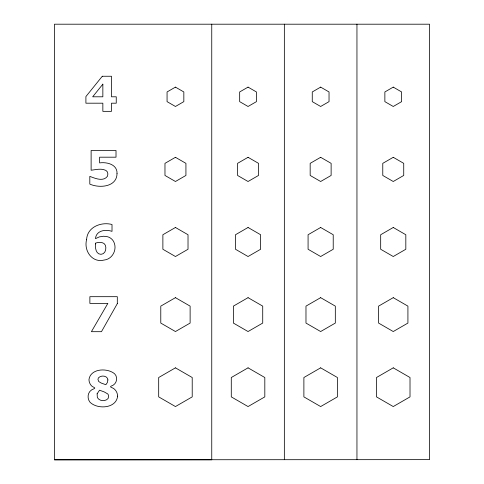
<?xml version="1.0" encoding="UTF-8"?>
<svg xmlns="http://www.w3.org/2000/svg" width="484" height="484" viewBox="0 0 484 484"><rect width="100%" height="100%" fill="white"/><g stroke="black" fill="none" stroke-linecap="round" stroke-linejoin="round"><path stroke-width="0.73" d="M54.45 459.8L429.55 459.637L429.55 24.2L54.45 24.2L54.45 459.8L211.75 459.8L211.75 24.2M356.95 24.2L356.95 459.637M284.35 24.2L284.35 459.637M95.39 243.948C95.233 247.893 95.759 254.197 100.962 254.336C105.409 254.167 106.655 248.788 105.379 245.249L104.018 243.5C101.422 241.909 98.179 242.206 95.415 243.174L95.39 243.948M86.606 239.598C83.623 250.531 92.008 263.175 104.084 260.053C112.572 259.249 117.455 249.333 113.794 241.879A9.813 9.813 0 0 0 107.418 236.706L103.618 236.234L99.28 236.906L95.463 238.66C96.141 230.384 105.681 229.077 112.01 231.37L112.01 224.485C101.162 221.605 87.199 227.008 86.606 239.598M117.025 173.641C116.825 187.145 99.335 188.397 89.806 184.101L89.806 176.37C94.924 178.275 103.249 182.032 107.466 176.273L107.878 173.95L107.327 171.844L105.905 170.422C101.198 168.136 95.989 169.654 91.119 170.235L91.119 150.488L116.015 150.488L116.015 157.191L99.607 157.191L99.607 162.902C106.934 161.838 117.533 164.451 117.025 173.641M117.6 396.118C116.402 408.623 97.399 409.658 89.976 402.18C86.999 398.52 87.495 392.445 91.67 389.874C94.876 388.144 96.534 388.471 92.244 386.486C90.163 384.78 89.008 382.245 88.971 379.571C90.49 368.306 107.46 367.695 114.635 373.811C117.902 377.012 117.019 382.808 113.189 385.179C108.87 387.043 110.219 386.698 113.595 388.458C116.081 390.237 117.558 393.062 117.6 396.118M97.115 393.801L97.351 397.533C99.401 401.272 105.403 401.75 108.101 398.489L108.622 396.517L108.41 395.029L107.775 393.952L104.296 391.955L99.547 390.195L97.115 393.801M107.89 379.946L107.424 382.439L105.869 384.713L101.307 383.092L98.736 381.543L97.95 379.377L98.397 377.913C100.666 375.342 105.633 375.342 107.545 378.343L107.89 379.946M117.309 303.643L101.465 331.685L91.403 331.685L107.859 303.383L89.873 303.383L89.873 296.686L117.309 296.686L117.309 303.643M102.85 84.155L92.674 96.8L102.85 96.8L102.85 84.155M102.287 76.254L85.904 96.564L85.904 103.195L102.85 103.195L102.85 111.35L111.477 111.35L111.477 103.195L116.251 103.195L116.251 96.8L111.477 96.8L111.477 76.254L102.287 76.254M175.45 87.12L167.065 91.96L167.065 101.64L175.45 106.48L183.835 101.64L183.835 91.96L175.45 87.12M248.05 87.12L239.665 91.96L239.665 101.64L248.05 106.48L256.435 101.64L256.435 91.96L248.05 87.12M175.45 157.3L164.971 163.35L164.971 175.45L175.45 181.5L185.929 175.45L185.929 163.35L175.45 157.3M320.65 87.12L312.265 91.96L312.265 101.64L320.65 106.48L329.035 101.64L329.035 91.96L320.65 87.12M248.05 157.3L237.571 163.35L237.571 175.45L248.05 181.5L258.529 175.45L258.529 163.35L248.05 157.3M393.25 87.12L384.865 91.96L384.865 101.64L393.25 106.48L401.635 101.64L401.635 91.96L393.25 87.12M175.45 227.48L162.878 234.74L162.878 249.26L175.45 256.52L188.022 249.26L188.022 234.74L175.45 227.48M320.65 157.3L310.171 163.35L310.171 175.45L320.65 181.5L331.129 175.45L331.129 163.35L320.65 157.3M248.05 227.48L235.478 234.74L235.478 249.26L248.05 256.52L260.622 249.26L260.622 234.74L248.05 227.48M393.25 157.3L382.771 163.35L382.771 175.45L393.25 181.5L403.729 175.45L403.729 163.35L393.25 157.3M175.45 297.66L160.779 306.13L160.779 323.07L175.45 331.54L190.121 323.07L190.121 306.13L175.45 297.66M320.65 227.48L308.078 234.74L308.078 249.26L320.65 256.52L333.222 249.26L333.222 234.74L320.65 227.48M248.05 297.66L233.379 306.13L233.379 323.07L248.05 331.54L262.721 323.07L262.721 306.13L248.05 297.66M393.25 227.48L380.678 234.74L380.678 249.26L393.25 256.52L405.822 249.26L405.822 234.74L393.25 227.48M175.45 367.84L158.685 377.52L158.685 396.88L175.45 406.56L192.215 396.88L192.215 377.52L175.45 367.84M320.65 297.66L305.979 306.13L305.979 323.07L320.65 331.54L335.321 323.07L335.321 306.13L320.65 297.66M248.05 367.84L231.285 377.52L231.285 396.88L248.05 406.56L264.815 396.88L264.815 377.52L248.05 367.84M393.25 297.66L378.579 306.13L378.579 323.07L393.25 331.54L407.921 323.07L407.921 306.13L393.25 297.66M320.65 367.84L303.885 377.52L303.885 396.88L320.65 406.56L337.415 396.88L337.415 377.52L320.65 367.84M393.25 367.84L376.485 377.52L376.485 396.88L393.25 406.56L410.015 396.88L410.015 377.52L393.25 367.84"/></g></svg>
